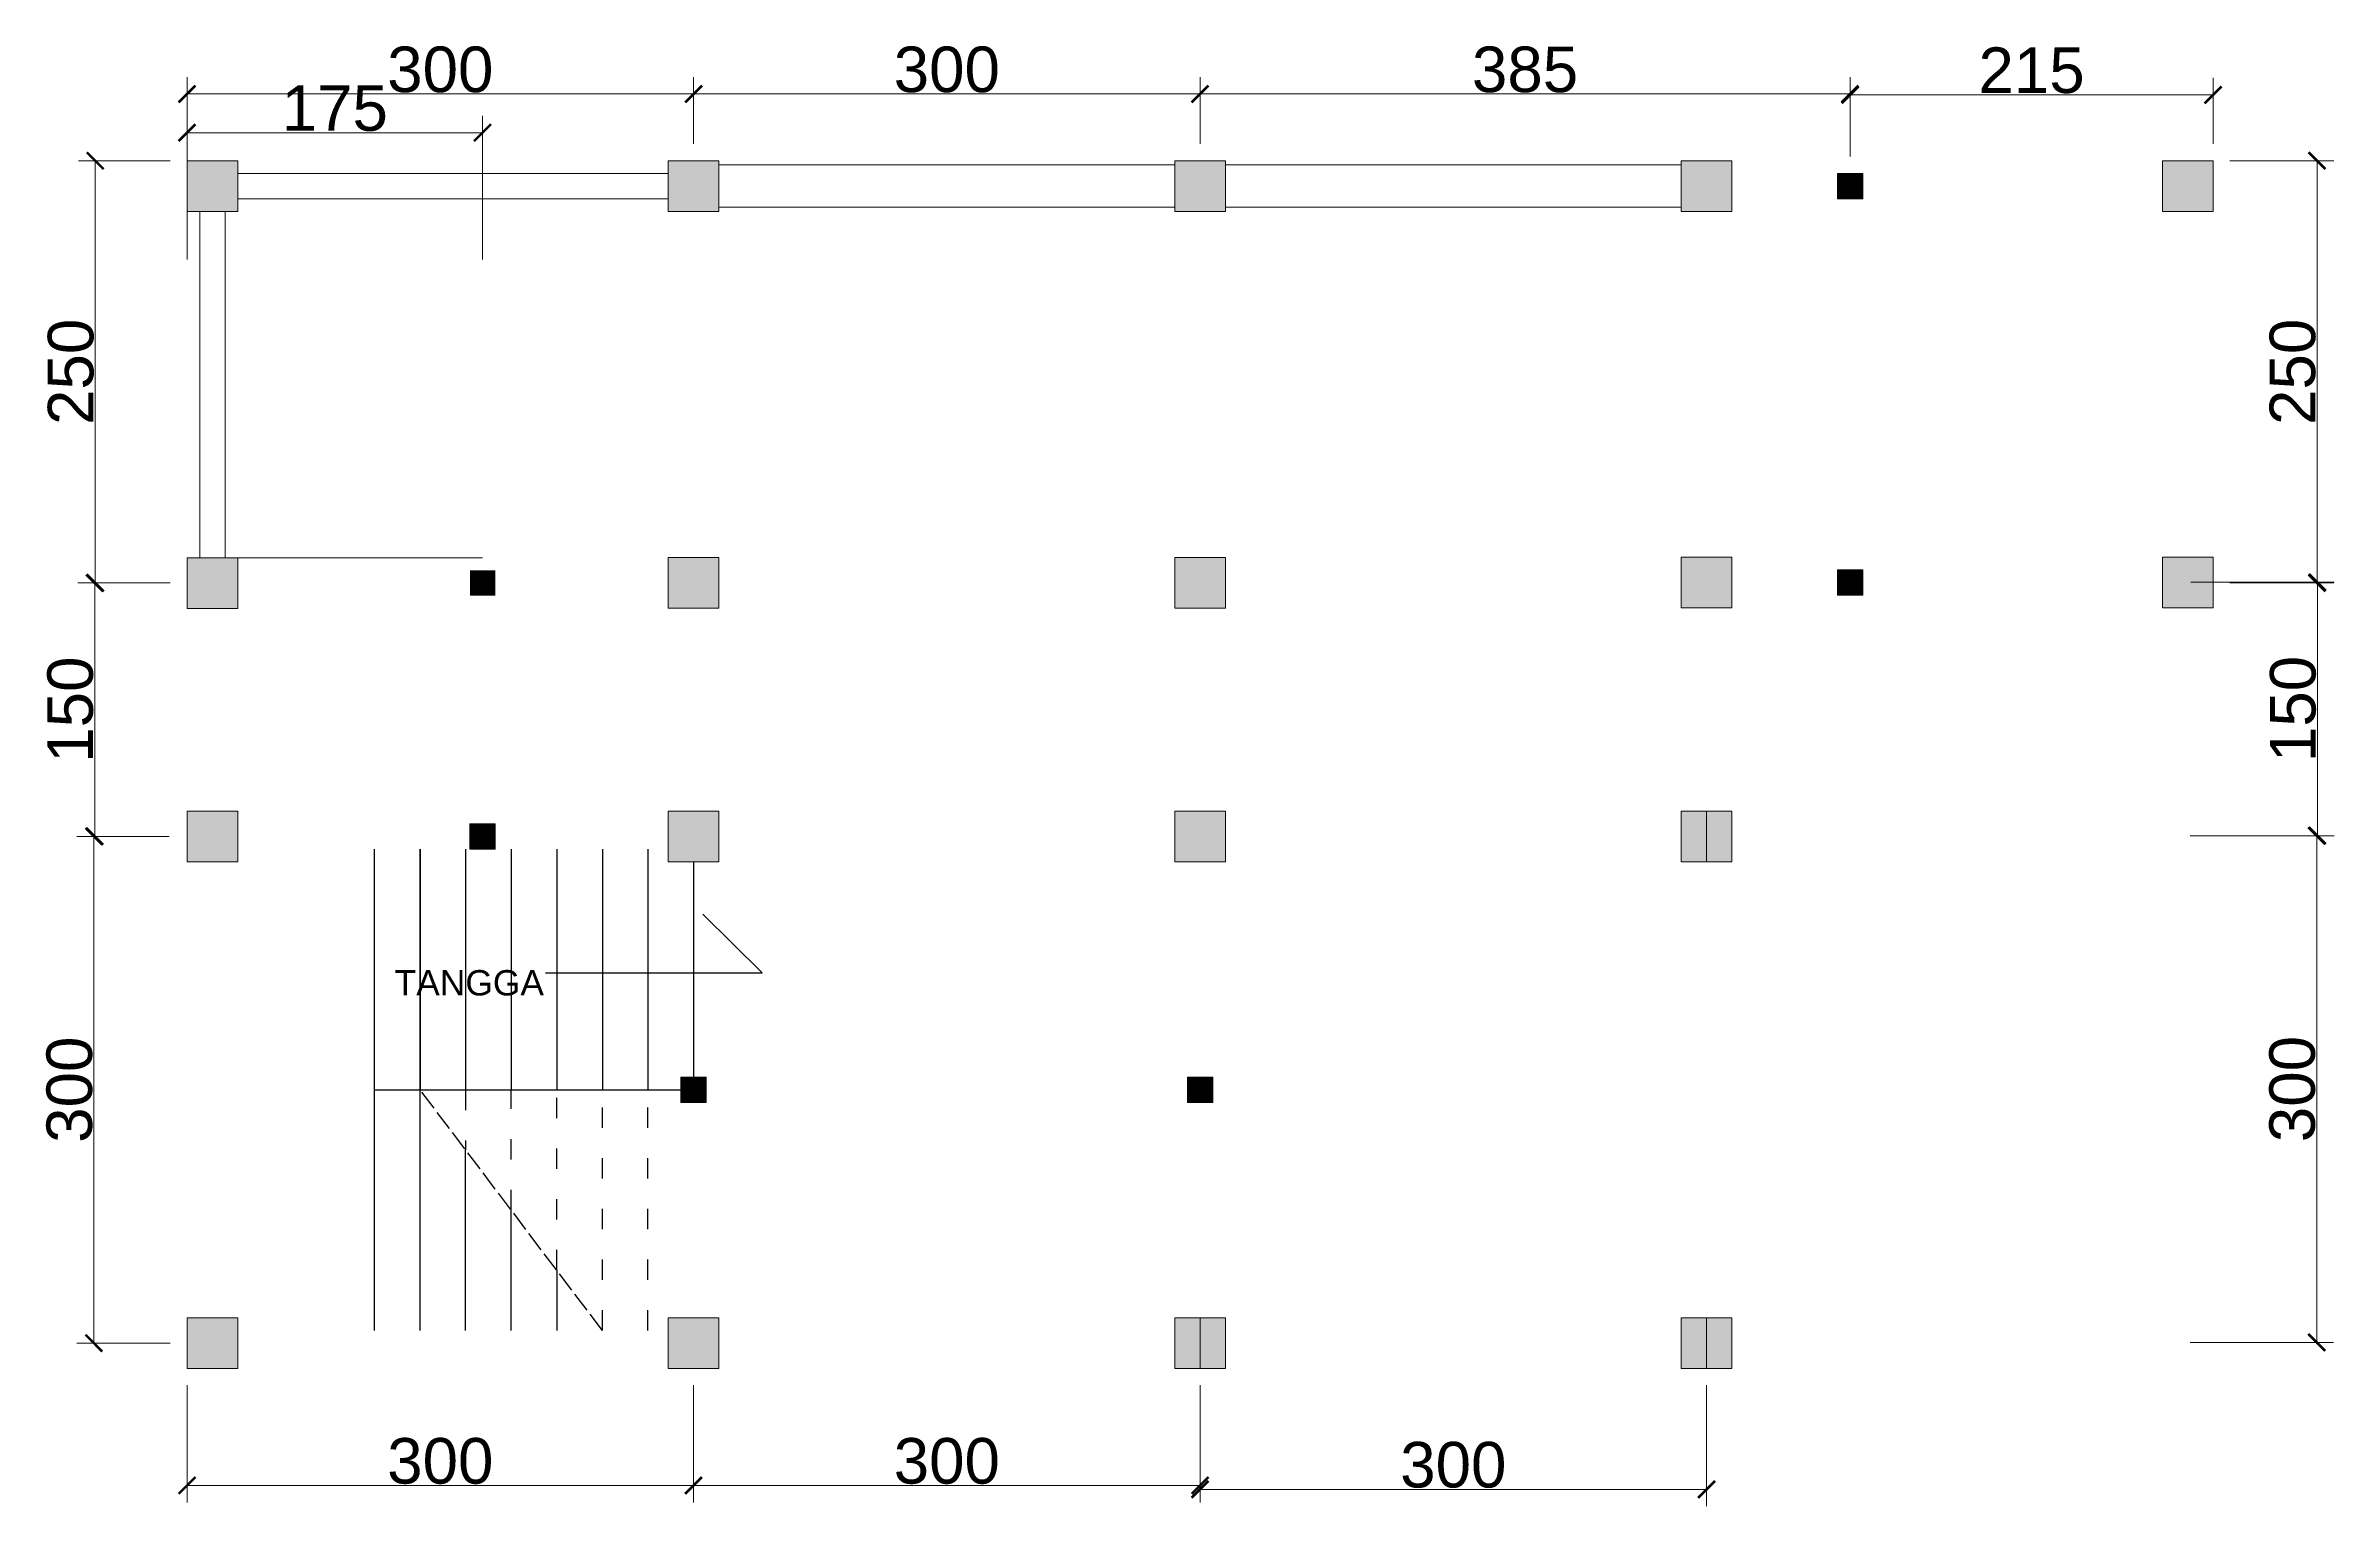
# Model space of a CAD drawing. Header units: millimetres. Extents: x -12161372 to 46643, y -9506984 to 15358.
# Drawn here: x 30916 to 32272, y 5951 to 6816 of the extents above; entities that cross this region are included whole.
import ezdxf

# ---------------------------------------------------------------- set-up
doc = ezdxf.new("R2010")
doc.units = ezdxf.units.MM
doc.linetypes.add('ACAD_ISO02W100', pattern=[15, 12, -3])
doc.linetypes.add('ACAD_ISO03W100', pattern=[30, 12, -18])
for name, color, linetype, lineweight in [('detail balok', 7, 'Continuous', 9), ('dimensi', 50, 'Continuous', 5), ('furniture', 7, 'Continuous', 5), ('garis kolom', 7, 'Continuous', 13), ('kolom', 150, 'Continuous', 13)]:
    doc.layers.add(name, color=color, linetype=linetype, lineweight=lineweight)
doc.layers.add('lantai', color=9, linetype='Continuous')
doc.styles.get("Standard").update_dxf_attribs({"font": 'arial.ttf'})
doc.dimstyles.new('ISO-25', dxfattribs={"dimtxt": 4.5, "dimasz": 10, "dimexe": 10, "dimexo": 10, "dimtad": 1, "dimtxsty": 'Standard', "dimblk": 'ARCHTICK', "dimcen": 2.5, "dimclrt": 256, "dimadec": 0, "dimazin": 0, "dimtfac": 1, "dimtmove": 0, "dimatfit": 3, "dimfxl": 75, "dimfxlon": 1, "dimtfillclr": 256, "dimlwd": -1, "dimlwe": -1, "dimarcsym": 0})

# ---------------------------------------------------------------- blocks, each defined once
blk = doc.blocks.new('_ArchTick')
at = {"color": 0, "linetype": 'ByBlock', "const_width": 0.15}
blk.add_lwpolyline([(-0.5, -0.5), (0.5, 0.5)], dxfattribs=at)
blk = doc.blocks.new('*D141')
at = {"layer": 'Defpoints', "color": 0, "ltscale": 10, "transparency": 16777216}
for p in [(31300, 6787.2), (31000, 6747.7), (31300, 6747.7)]:
    blk.add_point(p, dxfattribs=at)
at = {"layer": 'dimensi', "color": 0, "ltscale": 10, "transparency": 16777216}
for p, q in [((31000, 6757.7), (31000, 6797.2)), ((31300, 6757.7), (31300, 6797.2)), ((31000, 6787.2), (31300, 6787.2))]:
    blk.add_line(p, q, dxfattribs=at)
at = {"layer": 'dimensi', "color": 0, "ltscale": 10, "transparency": 16777216, "xscale": 10, "yscale": 10, "zscale": 10, "rotation": 180}
blk.add_blockref('_ArchTick', (31000, 6787.2), dxfattribs=at)
at = {"layer": 'dimensi', "color": 0, "ltscale": 10, "transparency": 16777216, "xscale": 10, "yscale": 10, "zscale": 10}
blk.add_blockref('_ArchTick', (31300, 6787.2), dxfattribs=at)
at = {"layer": 'dimensi', "ltscale": 10, "transparency": 16777216, "insert": (31150, 6801.6), "char_height": 4.5, "attachment_point": 5}
blk.add_mtext('{\\H6x;300}', dxfattribs=at)
blk = doc.blocks.new('*D142')
at = {"layer": 'Defpoints', "color": 0, "ltscale": 10, "transparency": 16777216}
for p in [(31600, 6787.2), (31300, 6747.7), (31600, 6747.7)]:
    blk.add_point(p, dxfattribs=at)
at = {"layer": 'dimensi', "color": 0, "ltscale": 10, "transparency": 16777216}
for p, q in [((31300, 6757.7), (31300, 6797.2)), ((31600, 6757.7), (31600, 6797.2)), ((31300, 6787.2), (31600, 6787.2))]:
    blk.add_line(p, q, dxfattribs=at)
at = {"layer": 'dimensi', "color": 0, "ltscale": 10, "transparency": 16777216, "xscale": 10, "yscale": 10, "zscale": 10, "rotation": 180}
blk.add_blockref('_ArchTick', (31300, 6787.2), dxfattribs=at)
at = {"layer": 'dimensi', "color": 0, "ltscale": 10, "transparency": 16777216, "xscale": 10, "yscale": 10, "zscale": 10}
blk.add_blockref('_ArchTick', (31600, 6787.2), dxfattribs=at)
at = {"layer": 'dimensi', "ltscale": 10, "transparency": 16777216, "insert": (31450, 6801.6), "char_height": 4.5, "attachment_point": 5}
blk.add_mtext('{\\H6x;300}', dxfattribs=at)
blk = doc.blocks.new('*D137')
at = {"layer": 'Defpoints', "color": 0, "ltscale": 10, "transparency": 16777216}
for p in [(31985, 6787.2), (31600, 6748.3), (31985, 6740.2)]:
    blk.add_point(p, dxfattribs=at)
at = {"layer": 'dimensi', "color": 0, "ltscale": 10, "transparency": 16777216}
for p, q in [((31600, 6758.3), (31600, 6797.2)), ((31985, 6750.2), (31985, 6797.2)), ((31600, 6787.2), (31985, 6787.2))]:
    blk.add_line(p, q, dxfattribs=at)
at = {"layer": 'dimensi', "color": 0, "ltscale": 10, "transparency": 16777216, "xscale": 10, "yscale": 10, "zscale": 10, "rotation": 180}
blk.add_blockref('_ArchTick', (31600, 6787.2), dxfattribs=at)
at = {"layer": 'dimensi', "color": 0, "ltscale": 10, "transparency": 16777216, "xscale": 10, "yscale": 10, "zscale": 10}
blk.add_blockref('_ArchTick', (31985, 6787.2), dxfattribs=at)
at = {"layer": 'dimensi', "ltscale": 10, "transparency": 16777216, "insert": (31792.5, 6801.6), "char_height": 4.5, "attachment_point": 5}
blk.add_mtext('{\\H6x;385}', dxfattribs=at)
blk = doc.blocks.new('*D143')
at = {"layer": 'Defpoints', "color": 0, "ltscale": 10, "transparency": 16777216}
for p in [(32200, 6786.7), (31985, 6740.2), (32200, 6747.7)]:
    blk.add_point(p, dxfattribs=at)
at = {"layer": 'dimensi', "color": 0, "ltscale": 10, "transparency": 16777216}
for p, q in [((31985, 6750.2), (31985, 6796.7)), ((32200, 6757.7), (32200, 6796.7)), ((31985, 6786.7), (32200, 6786.7))]:
    blk.add_line(p, q, dxfattribs=at)
at = {"layer": 'dimensi', "color": 0, "ltscale": 10, "transparency": 16777216, "xscale": 10, "yscale": 10, "zscale": 10, "rotation": 180}
blk.add_blockref('_ArchTick', (31985, 6786.7), dxfattribs=at)
at = {"layer": 'dimensi', "color": 0, "ltscale": 10, "transparency": 16777216, "xscale": 10, "yscale": 10, "zscale": 10}
blk.add_blockref('_ArchTick', (32200, 6786.7), dxfattribs=at)
at = {"layer": 'dimensi', "ltscale": 10, "transparency": 16777216, "insert": (32092.5, 6801.1), "char_height": 4.5, "attachment_point": 5}
blk.add_mtext('{\\H6x;215}', dxfattribs=at)
blk = doc.blocks.new('*D144')
at = {"layer": 'Defpoints', "color": 0, "ltscale": 10, "transparency": 16777216}
for p in [(32200, 6747.7), (32200, 6497.7), (32261.6, 6497.7)]:
    blk.add_point(p, dxfattribs=at)
at = {"layer": 'dimensi', "color": 0, "ltscale": 10, "transparency": 16777216}
for p, q in [((32210, 6747.7), (32271.6, 6747.7)), ((32261.6, 6747.7), (32261.6, 6497.7)), ((32210, 6497.7), (32271.6, 6497.7))]:
    blk.add_line(p, q, dxfattribs=at)
at = {"layer": 'dimensi', "color": 0, "ltscale": 10, "transparency": 16777216, "xscale": 10, "yscale": 10, "zscale": 10}
for p, rotation in [((32261.6, 6747.7), 90), ((32261.6, 6497.7), 270)]:
    blk.add_blockref('_ArchTick', p, dxfattribs=dict(at, rotation=rotation))
at = {"layer": 'dimensi', "ltscale": 10, "transparency": 16777216, "insert": (32247.2, 6622.7), "char_height": 4.5, "attachment_point": 5, "rotation": 90}
blk.add_mtext('{\\H6x;250}', dxfattribs=at)
blk = doc.blocks.new('*D145')
at = {"layer": 'Defpoints', "color": 0, "ltscale": 10, "transparency": 16777216}
for p in [(31000, 6747.7), (30945.6, 6497.7), (31000, 6497.7)]:
    blk.add_point(p, dxfattribs=at)
at = {"layer": 'dimensi', "color": 0, "ltscale": 10, "transparency": 16777216}
for p, q in [((30990, 6747.7), (30935.6, 6747.7)), ((30945.6, 6747.7), (30945.6, 6497.7)), ((30990, 6497.7), (30935.6, 6497.7))]:
    blk.add_line(p, q, dxfattribs=at)
at = {"layer": 'dimensi', "color": 0, "ltscale": 10, "transparency": 16777216, "xscale": 10, "yscale": 10, "zscale": 10}
for p, rotation in [((30945.6, 6747.7), 90), ((30945.6, 6497.7), 270)]:
    blk.add_blockref('_ArchTick', p, dxfattribs=dict(at, rotation=rotation))
at = {"layer": 'dimensi', "ltscale": 10, "transparency": 16777216, "insert": (30931.2, 6622.7), "char_height": 4.5, "attachment_point": 5, "rotation": 90}
blk.add_mtext('{\\H6x;250}', dxfattribs=at)
blk = doc.blocks.new('*D138')
at = {"layer": 'Defpoints', "color": 0, "ltscale": 10, "transparency": 16777216}
for p in [(30999.4, 6497.7), (30945.3, 6347.7), (30999.4, 6347.7)]:
    blk.add_point(p, dxfattribs=at)
at = {"layer": 'dimensi', "color": 0, "ltscale": 10, "transparency": 16777216}
for p, q in [((30989.4, 6497.7), (30935.3, 6497.7)), ((30945.3, 6497.7), (30945.3, 6347.7)), ((30989.4, 6347.7), (30935.3, 6347.7))]:
    blk.add_line(p, q, dxfattribs=at)
at = {"layer": 'dimensi', "color": 0, "ltscale": 10, "transparency": 16777216, "xscale": 10, "yscale": 10, "zscale": 10}
for p, rotation in [((30945.3, 6497.7), 90), ((30945.3, 6347.7), 270)]:
    blk.add_blockref('_ArchTick', p, dxfattribs=dict(at, rotation=rotation))
at = {"layer": 'dimensi', "ltscale": 10, "transparency": 16777216, "insert": (30930.9, 6422.7), "char_height": 4.5, "attachment_point": 5, "rotation": 90}
blk.add_mtext('{\\H6x;150}', dxfattribs=at)
blk = doc.blocks.new('*D139')
at = {"layer": 'Defpoints', "color": 0, "ltscale": 10, "transparency": 16777216}
for p in [(30999.4, 6347.7), (30944.8, 6047.7), (31000, 6047.7)]:
    blk.add_point(p, dxfattribs=at)
at = {"layer": 'dimensi', "color": 0, "ltscale": 10, "transparency": 16777216}
for p, q in [((30989.4, 6347.7), (30934.8, 6347.7)), ((30944.8, 6347.7), (30944.8, 6047.7)), ((30990, 6047.7), (30934.8, 6047.7))]:
    blk.add_line(p, q, dxfattribs=at)
at = {"layer": 'dimensi', "color": 0, "ltscale": 10, "transparency": 16777216, "xscale": 10, "yscale": 10, "zscale": 10}
for p, rotation in [((30944.8, 6347.7), 90), ((30944.8, 6047.7), 270)]:
    blk.add_blockref('_ArchTick', p, dxfattribs=dict(at, rotation=rotation))
at = {"layer": 'dimensi', "ltscale": 10, "transparency": 16777216, "insert": (30930.4, 6197.7), "char_height": 4.5, "attachment_point": 5, "rotation": 90}
blk.add_mtext('{\\H6x;300}', dxfattribs=at)
blk = doc.blocks.new('*D146')
at = {"layer": 'Defpoints', "color": 0, "ltscale": 10, "transparency": 16777216}
for p in [(31000, 6032.7), (31300, 6032.7), (31300, 5963.4)]:
    blk.add_point(p, dxfattribs=at)
at = {"layer": 'dimensi', "color": 0, "ltscale": 10, "transparency": 16777216}
for p, q in [((31000, 6022.7), (31000, 5953.4)), ((31300, 6022.7), (31300, 5953.4)), ((31000, 5963.4), (31300, 5963.4))]:
    blk.add_line(p, q, dxfattribs=at)
at = {"layer": 'dimensi', "color": 0, "ltscale": 10, "transparency": 16777216, "xscale": 10, "yscale": 10, "zscale": 10, "rotation": 180}
blk.add_blockref('_ArchTick', (31000, 5963.4), dxfattribs=at)
at = {"layer": 'dimensi', "color": 0, "ltscale": 10, "transparency": 16777216, "xscale": 10, "yscale": 10, "zscale": 10}
blk.add_blockref('_ArchTick', (31300, 5963.4), dxfattribs=at)
at = {"layer": 'dimensi', "ltscale": 10, "transparency": 16777216, "insert": (31150, 5977.8), "char_height": 4.5, "attachment_point": 5}
blk.add_mtext('{\\H6x;300}', dxfattribs=at)
blk = doc.blocks.new('*D147')
at = {"layer": 'Defpoints', "color": 0, "ltscale": 10, "transparency": 16777216}
for p in [(31300, 6032.7), (31600, 6032.7), (31600, 5963.4)]:
    blk.add_point(p, dxfattribs=at)
at = {"layer": 'dimensi', "color": 0, "ltscale": 10, "transparency": 16777216}
for p, q in [((31300, 6022.7), (31300, 5953.4)), ((31600, 6022.7), (31600, 5953.4)), ((31300, 5963.4), (31600, 5963.4))]:
    blk.add_line(p, q, dxfattribs=at)
at = {"layer": 'dimensi', "color": 0, "ltscale": 10, "transparency": 16777216, "xscale": 10, "yscale": 10, "zscale": 10, "rotation": 180}
blk.add_blockref('_ArchTick', (31300, 5963.4), dxfattribs=at)
at = {"layer": 'dimensi', "color": 0, "ltscale": 10, "transparency": 16777216, "xscale": 10, "yscale": 10, "zscale": 10}
blk.add_blockref('_ArchTick', (31600, 5963.4), dxfattribs=at)
at = {"layer": 'dimensi', "ltscale": 10, "transparency": 16777216, "insert": (31450, 5977.8), "char_height": 4.5, "attachment_point": 5}
blk.add_mtext('{\\H6x;300}', dxfattribs=at)
blk = doc.blocks.new('*D148')
at = {"layer": 'Defpoints', "color": 0, "ltscale": 10, "transparency": 16777216}
for p in [(31900, 6032.7), (31600, 5961.1), (31900, 5961.1)]:
    blk.add_point(p, dxfattribs=at)
at = {"layer": 'dimensi', "color": 0, "ltscale": 10, "transparency": 16777216}
for p, q in [((31900, 6022.7), (31900, 5951.1)), ((31600, 5961.1), (31600, 5971.1)), ((31600, 5961.1), (31900, 5961.1))]:
    blk.add_line(p, q, dxfattribs=at)
at = {"layer": 'dimensi', "color": 0, "ltscale": 10, "transparency": 16777216, "xscale": 10, "yscale": 10, "zscale": 10, "rotation": 180}
blk.add_blockref('_ArchTick', (31600, 5961.1), dxfattribs=at)
at = {"layer": 'dimensi', "color": 0, "ltscale": 10, "transparency": 16777216, "xscale": 10, "yscale": 10, "zscale": 10}
blk.add_blockref('_ArchTick', (31900, 5961.1), dxfattribs=at)
at = {"layer": 'dimensi', "ltscale": 10, "transparency": 16777216, "insert": (31750, 5975.5), "char_height": 4.5, "attachment_point": 5}
blk.add_mtext('{\\H6x;300}', dxfattribs=at)
blk = doc.blocks.new('*D149')
at = {"layer": 'Defpoints', "color": 0, "ltscale": 10, "transparency": 16777216}
for p in [(31915, 6498.1), (31915, 6348.1), (32261.8, 6348.1)]:
    blk.add_point(p, dxfattribs=at)
at = {"layer": 'dimensi', "color": 0, "ltscale": 10, "transparency": 16777216}
for p, q in [((32186.8, 6498.1), (32271.8, 6498.1)), ((32261.8, 6498.1), (32261.8, 6348.1)), ((32186.8, 6348.1), (32271.8, 6348.1))]:
    blk.add_line(p, q, dxfattribs=at)
at = {"layer": 'dimensi', "color": 0, "ltscale": 10, "transparency": 16777216, "xscale": 10, "yscale": 10, "zscale": 10}
for p, rotation in [((32261.8, 6498.1), 90), ((32261.8, 6348.1), 270)]:
    blk.add_blockref('_ArchTick', p, dxfattribs=dict(at, rotation=rotation))
at = {"layer": 'dimensi', "ltscale": 10, "transparency": 16777216, "insert": (32247.4, 6423.1), "char_height": 4.5, "attachment_point": 5, "rotation": 90}
blk.add_mtext('{\\H6x;150}', dxfattribs=at)
blk = doc.blocks.new('*D140')
at = {"layer": 'Defpoints', "color": 0, "ltscale": 10, "transparency": 16777216}
for p in [(31915.6, 6348.1), (31916.2, 6048.1), (32261.4, 6048.1)]:
    blk.add_point(p, dxfattribs=at)
at = {"layer": 'dimensi', "color": 0, "ltscale": 10, "transparency": 16777216}
for p, q in [((32186.4, 6348.1), (32271.4, 6348.1)), ((32261.4, 6348.1), (32261.4, 6048.1)), ((32186.4, 6048.1), (32271.4, 6048.1))]:
    blk.add_line(p, q, dxfattribs=at)
at = {"layer": 'dimensi', "color": 0, "ltscale": 10, "transparency": 16777216, "xscale": 10, "yscale": 10, "zscale": 10}
for p, rotation in [((32261.4, 6348.1), 90), ((32261.4, 6048.1), 270)]:
    blk.add_blockref('_ArchTick', p, dxfattribs=dict(at, rotation=rotation))
at = {"layer": 'dimensi', "ltscale": 10, "transparency": 16777216, "insert": (32247, 6198.1), "char_height": 4.5, "attachment_point": 5, "rotation": 90}
blk.add_mtext('{\\H6x;300}', dxfattribs=at)
blk = doc.blocks.new('*D150')
at = {"layer": 'Defpoints', "color": 0, "ltscale": 10, "transparency": 16777216}
for p in [(31175, 6764.3), (31000, 6512.7), (31175, 6512.7)]:
    blk.add_point(p, dxfattribs=at)
at = {"layer": 'dimensi', "color": 0, "ltscale": 10, "transparency": 16777216}
for p, q in [((31000, 6689.3), (31000, 6774.3)), ((31000, 6764.3), (31175, 6764.3)), ((31175, 6689.3), (31175, 6774.3))]:
    blk.add_line(p, q, dxfattribs=at)
at = {"layer": 'dimensi', "color": 0, "ltscale": 10, "transparency": 16777216, "xscale": 10, "yscale": 10, "zscale": 10, "rotation": 180}
blk.add_blockref('_ArchTick', (31000, 6764.3), dxfattribs=at)
at = {"layer": 'dimensi', "color": 0, "ltscale": 10, "transparency": 16777216, "xscale": 10, "yscale": 10, "zscale": 10}
blk.add_blockref('_ArchTick', (31175, 6764.3), dxfattribs=at)
at = {"layer": 'dimensi', "ltscale": 10, "transparency": 16777216, "insert": (31087.5, 6778.7), "char_height": 4.5, "attachment_point": 5}
blk.add_mtext('{\\H6x;175}', dxfattribs=at)

msp = doc.modelspace()

# ---------------------------------------------------------------- hatches: boundary and pattern name
at = {"layer": 'kolom'}
h = msp.add_hatch(color=256, dxfattribs=at)
h.dxf.hatch_style = 1
h.paths.add_polyline_path([(31029.996, 6717.683), (31029.996, 6747.683), (30999.996, 6747.683), (30999.996, 6717.683)])
h = msp.add_hatch(color=256, dxfattribs=at)
h.dxf.hatch_style = 1
h.paths.add_polyline_path([(31314.996, 6717.683), (31314.996, 6747.683), (31284.996, 6747.683), (31284.996, 6717.683)])
h = msp.add_hatch(color=256, dxfattribs=at)
h.dxf.hatch_style = 1
h.paths.add_polyline_path([(31614.996, 6717.683), (31614.996, 6747.683), (31584.996, 6747.683), (31584.996, 6717.683)])
h = msp.add_hatch(color=256, dxfattribs=at)
h.dxf.hatch_style = 1
h.paths.add_polyline_path([(31914.996, 6717.683), (31914.996, 6747.683), (31884.996, 6747.683), (31884.996, 6717.683)])
h = msp.add_hatch(color=256, dxfattribs=at)
h.dxf.hatch_style = 1
h.paths.add_polyline_path([(31992.496, 6740.183), (31977.496, 6740.183), (31977.496, 6725.183), (31992.496, 6725.183)])
h = msp.add_hatch(color=256, dxfattribs=at)
h.dxf.hatch_style = 1
h.paths.add_polyline_path([(32199.996, 6717.683), (32199.996, 6747.683), (32169.996, 6747.683), (32169.996, 6717.683)])
h = msp.add_hatch(color=256, dxfattribs=at)
h.dxf.hatch_style = 1
h.paths.add_polyline_path([(31029.996, 6482.683), (31029.996, 6512.683), (30999.996, 6512.683), (30999.996, 6482.683)])
h = msp.add_hatch(color=256, dxfattribs=at)
h.dxf.hatch_style = 1
h.paths.add_polyline_path([(31314.996, 6482.758), (31314.996, 6512.758), (31284.996, 6512.758), (31284.996, 6482.758)])
h = msp.add_hatch(color=256, dxfattribs=at)
h.dxf.hatch_style = 1
h.paths.add_polyline_path([(31614.996, 6482.75), (31614.996, 6512.75), (31584.996, 6512.75), (31584.996, 6482.75)])
h = msp.add_hatch(color=256, dxfattribs=at)
h.dxf.hatch_style = 1
h.paths.add_polyline_path([(31914.996, 6483.075), (31914.996, 6513.075), (31884.996, 6513.075), (31884.996, 6483.075)])
h = msp.add_hatch(color=256, dxfattribs=at)
h.dxf.hatch_style = 1
h.paths.add_polyline_path([(32199.996, 6483.075), (32199.996, 6513.075), (32169.996, 6513.075), (32169.996, 6483.075)])
h = msp.add_hatch(color=256, dxfattribs=at)
h.dxf.hatch_style = 1
h.paths.add_polyline_path([(31182.489, 6505.236), (31167.489, 6505.236), (31167.489, 6490.236), (31182.489, 6490.236)])
h = msp.add_hatch(color=256, dxfattribs=at)
h.dxf.hatch_style = 1
h.paths.add_polyline_path([(31182.489, 6505.236), (31167.489, 6505.236), (31167.489, 6490.236), (31182.489, 6490.236)])
h = msp.add_hatch(color=256, dxfattribs=at)
h.dxf.hatch_style = 1
h.paths.add_polyline_path([(31992.496, 6505.575), (31977.496, 6505.575), (31977.496, 6490.575), (31992.496, 6490.575)])
h = msp.add_hatch(color=256, dxfattribs=at)
h.dxf.hatch_style = 1
h.paths.add_polyline_path([(31029.996, 6332.683), (31029.996, 6362.683), (30999.996, 6362.683), (30999.996, 6332.683)])
h = msp.add_hatch(color=256, dxfattribs=at)
h.dxf.hatch_style = 1
h.paths.add_polyline_path([(31314.996, 6332.683), (31314.996, 6362.683), (31284.996, 6362.683), (31284.996, 6332.683)])
h = msp.add_hatch(color=256, dxfattribs=at)
h.dxf.hatch_style = 1
h.paths.add_polyline_path([(31614.996, 6332.683), (31614.996, 6362.683), (31584.996, 6362.683), (31584.996, 6332.683)])
h = msp.add_hatch(color=256, dxfattribs=at)
h.dxf.hatch_style = 1
h.paths.add_polyline_path([(31914.996, 6332.683), (31914.996, 6362.683), (31884.996, 6362.683), (31884.996, 6332.683)])
h = msp.add_hatch(color=256, dxfattribs=at)
h.dxf.hatch_style = 1
h.paths.add_polyline_path([(31182.52, 6355.183), (31167.52, 6355.183), (31167.52, 6340.183), (31182.52, 6340.183)])
h = msp.add_hatch(color=256, dxfattribs=at)
h.dxf.hatch_style = 1
h.paths.add_polyline_path([(31292.496, 6190.183), (31307.496, 6190.183), (31307.496, 6205.183), (31292.496, 6205.183)])
h = msp.add_hatch(color=256, dxfattribs=at)
h.dxf.hatch_style = 1
h.paths.add_polyline_path([(31592.496, 6190.183), (31607.496, 6190.183), (31607.496, 6205.183), (31592.496, 6205.183)])
h = msp.add_hatch(color=256, dxfattribs=at)
h.dxf.hatch_style = 1
h.paths.add_polyline_path([(31029.996, 6032.683), (31029.996, 6062.683), (30999.996, 6062.683), (30999.996, 6032.683)])
h = msp.add_hatch(color=256, dxfattribs=at)
h.dxf.hatch_style = 1
h.paths.add_polyline_path([(31314.996, 6032.683), (31314.996, 6062.683), (31284.996, 6062.683), (31284.996, 6032.683)])
h = msp.add_hatch(color=256, dxfattribs=at)
h.dxf.hatch_style = 1
h.paths.add_polyline_path([(31614.996, 6032.683), (31614.996, 6062.683), (31584.996, 6062.683), (31584.996, 6032.683)])
h = msp.add_hatch(color=256, dxfattribs=at)
h.dxf.hatch_style = 1
h.paths.add_polyline_path([(31914.996, 6032.683), (31914.996, 6062.683), (31884.996, 6062.683), (31884.996, 6032.683)])

# ---------------------------------------------------------------- linework, layer by layer
at = {"layer": 'detail balok', "ltscale": 10}
for points in [[(31584.996, 6720.183), (31584.996, 6745.183), (31314.996, 6745.183), (31314.996, 6720.183)], [(31884.996, 6720.183), (31884.996, 6745.183), (31614.996, 6745.183), (31614.996, 6720.183)]]:
    msp.add_lwpolyline(points, close=True, dxfattribs=at)
at = {"layer": 'dimensi', "ltscale": 10}
msp.add_line((30999.996, 6512.683), (31174.996, 6512.683), dxfattribs=at)
at = {"layer": 'garis kolom'}
for points in [[(31029.996, 6725.183), (31284.996, 6725.183), (31284.996, 6740.183), (31029.996, 6740.183)], [(31022.496, 6512.683), (31022.496, 6717.683), (31007.496, 6717.683), (31007.496, 6512.683)]]:
    msp.add_lwpolyline(points, close=True, dxfattribs=at)
at = {"layer": 'kolom'}
for p, q in [((31992.496, 6740.183), (31992.496, 6725.183)), ((31992.496, 6505.575), (31992.496, 6490.575)), ((31899.996, 6362.683), (31899.996, 6332.683)), ((31299.996, 6205.183), (31299.996, 6190.183)), ((31599.996, 6205.183), (31599.996, 6190.183)), ((31599.996, 6062.683), (31599.996, 6032.683)), ((31899.996, 6062.683), (31899.996, 6032.683))]:
    msp.add_line(p, q, dxfattribs=at)
for points in [[(30999.996, 6717.683), (31029.996, 6717.683), (31029.996, 6747.683), (30999.996, 6747.683)], [(31284.996, 6717.683), (31314.996, 6717.683), (31314.996, 6747.683), (31284.996, 6747.683)], [(31584.996, 6717.683), (31614.996, 6717.683), (31614.996, 6747.683), (31584.996, 6747.683)], [(31884.996, 6717.683), (31914.996, 6717.683), (31914.996, 6747.683), (31884.996, 6747.683)], [(31977.496, 6725.183), (31992.496, 6725.183), (31992.496, 6740.183), (31977.496, 6740.183)], [(32169.996, 6717.683), (32199.996, 6717.683), (32199.996, 6747.683), (32169.996, 6747.683)], [(30999.996, 6482.683), (31029.996, 6482.683), (31029.996, 6512.683), (30999.996, 6512.683)], [(31284.996, 6482.758), (31314.996, 6482.758), (31314.996, 6512.758), (31284.996, 6512.758)], [(31584.996, 6482.75), (31614.996, 6482.75), (31614.996, 6512.75), (31584.996, 6512.75)], [(31884.996, 6483.075), (31914.996, 6483.075), (31914.996, 6513.075), (31884.996, 6513.075)], [(32169.996, 6483.075), (32199.996, 6483.075), (32199.996, 6513.075), (32169.996, 6513.075)], [(31977.496, 6490.575), (31992.496, 6490.575), (31992.496, 6505.575), (31977.496, 6505.575)], [(30999.996, 6332.683), (31029.996, 6332.683), (31029.996, 6362.683), (30999.996, 6362.683)], [(31284.996, 6332.683), (31314.996, 6332.683), (31314.996, 6362.683), (31284.996, 6362.683)], [(31584.996, 6332.683), (31614.996, 6332.683), (31614.996, 6362.683), (31584.996, 6362.683)], [(31884.996, 6332.683), (31914.996, 6332.683), (31914.996, 6362.683), (31884.996, 6362.683)], [(31167.504, 6340.183), (31182.504, 6340.183), (31182.504, 6355.183), (31167.504, 6355.183)], [(31292.496, 6190.183), (31307.496, 6190.183), (31307.496, 6205.183), (31292.496, 6205.183)], [(31592.496, 6190.183), (31607.496, 6190.183), (31607.496, 6205.183), (31592.496, 6205.183)], [(30999.996, 6032.683), (31029.996, 6032.683), (31029.996, 6062.683), (30999.996, 6062.683)], [(31284.996, 6032.683), (31314.996, 6032.683), (31314.996, 6062.683), (31284.996, 6062.683)], [(31584.996, 6032.683), (31614.996, 6032.683), (31614.996, 6062.683), (31584.996, 6062.683)], [(31884.996, 6032.683), (31914.996, 6032.683), (31914.996, 6062.683), (31884.996, 6062.683)]]:
    msp.add_lwpolyline(points, close=True, dxfattribs=at)
at = {"layer": 'lantai'}
for p, q in [((31110.996, 6055.183), (31110.996, 6340.183)), ((31110.996, 6055.183), (31110.996, 6340.183)), ((31137.996, 6055.183), (31137.996, 6340.183)), ((31137.996, 6055.183), (31137.996, 6340.183)), ((31137.996, 6340.183), (31137.996, 6197.683)), ((31137.996, 6055.183), (31137.996, 6340.183)), ((31137.996, 6055.183), (31137.996, 6340.183)), ((31164.996, 6340.183), (31164.996, 6197.683)), ((31164.996, 6340.183), (31164.996, 6197.683)), ((31164.996, 6340.183), (31164.996, 6197.683)), ((31191.996, 6340.183), (31191.996, 6197.683)), ((31191.996, 6340.183), (31191.996, 6197.683)), ((31191.996, 6340.183), (31191.996, 6197.683)), ((31191.996, 6340.183), (31191.996, 6197.683)), ((31218.996, 6340.183), (31218.996, 6197.683)), ((31218.996, 6340.183), (31218.996, 6197.683)), ((31218.996, 6340.183), (31218.996, 6197.683)), ((31218.996, 6340.183), (31218.996, 6197.683)), ((31218.996, 6340.183), (31218.996, 6197.683)), ((31245.996, 6340.183), (31245.996, 6197.683)), ((31245.996, 6340.183), (31245.996, 6197.683)), ((31245.996, 6340.183), (31245.996, 6197.683)), ((31272.996, 6340.183), (31272.996, 6197.683)), ((31272.996, 6340.183), (31272.996, 6197.683)), ((31299.996, 6332.683), (31299.996, 6205.183)), ((31340.648, 6266.937), (31305.476, 6301.689)), ((31212.37, 6266.937), (31340.648, 6266.937)), ((31110.996, 6197.683), (31292.496, 6197.683)), ((31164.996, 6055.183), (31164.996, 6162.058)), ((31191.996, 6055.183), (31191.996, 6126.433)), ((31218.996, 6090.808), (31218.996, 6055.183))]:
    msp.add_line(p, q, dxfattribs=at)
at = {"layer": 'lantai', "linetype": 'ACAD_ISO02W100'}
msp.add_line((31245.996, 6055.183), (31137.996, 6197.683), dxfattribs=at)
msp.add_line((31245.996, 6055.183), (31137.996, 6197.683), dxfattribs=at)
at = {"layer": 'lantai', "linetype": 'ACAD_ISO03W100'}
for p, q in [((31164.996, 6197.683), (31164.996, 6162.058)), ((31191.996, 6126.433), (31191.996, 6197.683)), ((31218.996, 6090.808), (31218.996, 6197.683)), ((31218.996, 6090.808), (31218.996, 6197.683)), ((31245.996, 6055.183), (31245.996, 6197.683)), ((31245.996, 6055.183), (31245.996, 6197.683)), ((31245.996, 6055.183), (31245.996, 6197.683)), ((31272.996, 6055.183), (31272.996, 6197.683)), ((31272.996, 6055.183), (31272.996, 6197.683))]:
    msp.add_line(p, q, dxfattribs=at)

# ---------------------------------------------------------------- texts
at = {"layer": 'furniture', "ltscale": 10, "insert": (31122.935, 6268.511), "char_height": 15, "attachment_point": 1}
msp.add_mtext_dynamic_manual_height_columns('TANGGA', width=108, gutter_width=100, heights=[0], dxfattribs=at)

# ---------------------------------------------------------------- dimensions: what is measured, and where the dimension line sits
at = {"layer": 'dimensi', "ltscale": 10}
for base, p1, p2, picture, middle in [((31299.996, 6787.224), (30999.996, 6747.683), (31299.996, 6747.683), '*D141', (31149.996, 6801.644)), ((31599.996, 6787.151), (31299.996, 6747.683), (31599.996, 6747.683), '*D142', (31449.996, 6801.571)), ((31984.996, 6787.168), (31599.996, 6748.308), (31984.996, 6740.183), '*D137', (31792.496, 6801.587)), ((32199.996, 6786.684), (31984.996, 6740.183), (32199.996, 6747.683), '*D143', (32092.496, 6801.095)), ((31174.996, 6764.295), (30999.996, 6512.683), (31174.996, 6512.683), '*D150', (31087.496, 6778.706)), ((31599.996, 5963.37), (31299.996, 6032.683), (31599.996, 6032.683), '*D147', (31449.996, 5977.789))]:
    dim = msp.add_linear_dim(base=base, p1=p1, p2=p2, text='{\\H6x;<>}', dimstyle='ISO-25', dxfattribs=at)
    dim.commit()
    dim.dimension.update_dxf_attribs({"geometry": picture, "text_midpoint": middle})
for base, p1, p2, picture, middle in [((30945.571, 6497.683), (30999.996, 6747.683), (30999.996, 6497.683), '*D145', (30931.16, 6622.683)), ((32261.621, 6497.683), (32199.996, 6747.683), (32199.996, 6497.683), '*D144', (32247.21, 6622.683)), ((30945.306, 6347.683), (30999.371, 6497.683), (30999.371, 6347.683), '*D138', (30930.896, 6422.683)), ((30944.823, 6047.683), (30999.371, 6347.683), (30999.996, 6047.683), '*D139', (30930.403, 6197.683)), ((32261.413, 6048.075), (31915.621, 6348.075), (31916.246, 6048.075), '*D140', (32246.993, 6198.075))]:
    dim = msp.add_linear_dim(base=base, p1=p1, p2=p2, angle=90, text='{\\H6x;<>}', dimstyle='ISO-25', dxfattribs=at)
    dim.commit()
    dim.dimension.update_dxf_attribs({"geometry": picture, "text_midpoint": middle})
dim = msp.add_linear_dim(base=(32261.773, 6348.075), p1=(31914.996, 6498.075), p2=(31914.996, 6348.075), angle=90, text='{\\H6x;<>}', dimstyle='ISO-25', dxfattribs=at)
dim.commit()
dim.dimension.update_dxf_attribs({"geometry": '*D149', "text_midpoint": (32261.773, 6423.075), "dimtype": 160})
for base, p1, p2, picture, middle in [((31299.996, 5963.389), (30999.996, 6032.683), (31299.996, 6032.683), '*D146', (31149.996, 5963.389)), ((31899.996, 5961.122), (31599.996, 5961.122), (31899.996, 6032.683), '*D148', (31749.996, 5961.122))]:
    dim = msp.add_linear_dim(base=base, p1=p1, p2=p2, text='{\\H6x;<>}', dimstyle='ISO-25', dxfattribs=at)
    dim.commit()
    dim.dimension.update_dxf_attribs({"geometry": picture, "text_midpoint": middle, "dimtype": 160})

doc.saveas('drawing.dxf')
